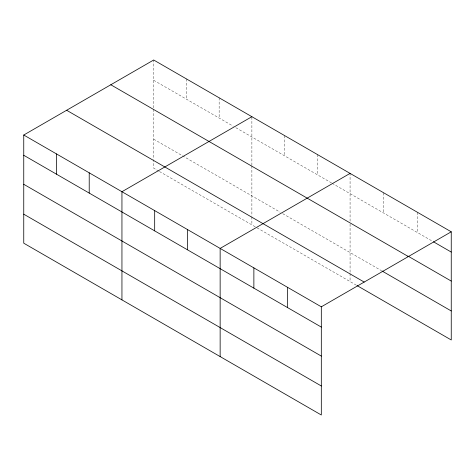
<?xml version="1.0" encoding="UTF-8"?>
<svg xmlns="http://www.w3.org/2000/svg" width="475" height="475" viewBox="0 0 475 475"><rect width="100%" height="100%" fill="white"/><g stroke="black" fill="none" stroke-linecap="round" stroke-linejoin="round"><path stroke-width="0.36" stroke-dasharray="2.38 1.78" d="M153.686 107.825L153.686 60.004M251.881 165.247L251.881 116.702M350.075 221.213L350.075 173.393M153.686 80.263L233.267 126.213M235.838 127.698L331.467 182.905M332.108 183.279L432.796 241.407M153.686 139.169L280.119 212.165M282.69 213.649L381.259 270.554M158.822 171.143L153.686 168.18L153.686 160.2M159.463 171.517L256.375 227.466M257.017 227.834L356.44 285.238M417.525 212.331L417.525 232.596M383.8 192.862L383.8 213.121M350.075 224.123L350.075 272.864M350.075 273.588L350.075 281.568M317.348 154.494L317.348 174.752M284.614 135.595L284.614 155.859M251.881 165.971L251.881 216.167M251.881 216.897L251.881 224.871M219.147 97.802L219.147 118.061M186.42 78.903L186.42 99.162M153.686 109.28L153.686 159.475"/><path stroke-width="0.71" d="M23.75 135.025L321.314 306.82L321.314 414.996L23.75 243.194L23.75 135.025L153.686 60.004L451.25 231.806L451.25 339.975L357.075 285.606M251.881 116.702L121.944 191.716L121.944 299.891M350.075 173.393L220.145 248.407L220.145 356.582M321.314 306.82L451.25 231.806M433.432 241.775L451.25 252.065M407.983 256.096L451.25 281.075M110.806 84.764L408.369 256.559M381.894 270.922L451.25 310.965M66.631 110.265L364.194 282.067M23.75 155.283L321.314 327.079M23.75 184.294L321.314 356.09M23.75 214.183L321.314 385.985M287.589 287.351L287.589 307.61M253.87 267.882L253.87 288.141M187.411 229.514L187.411 249.773M154.678 210.615L154.678 230.874M89.217 172.817L89.217 193.076M56.483 153.924L56.483 174.183"/></g></svg>
